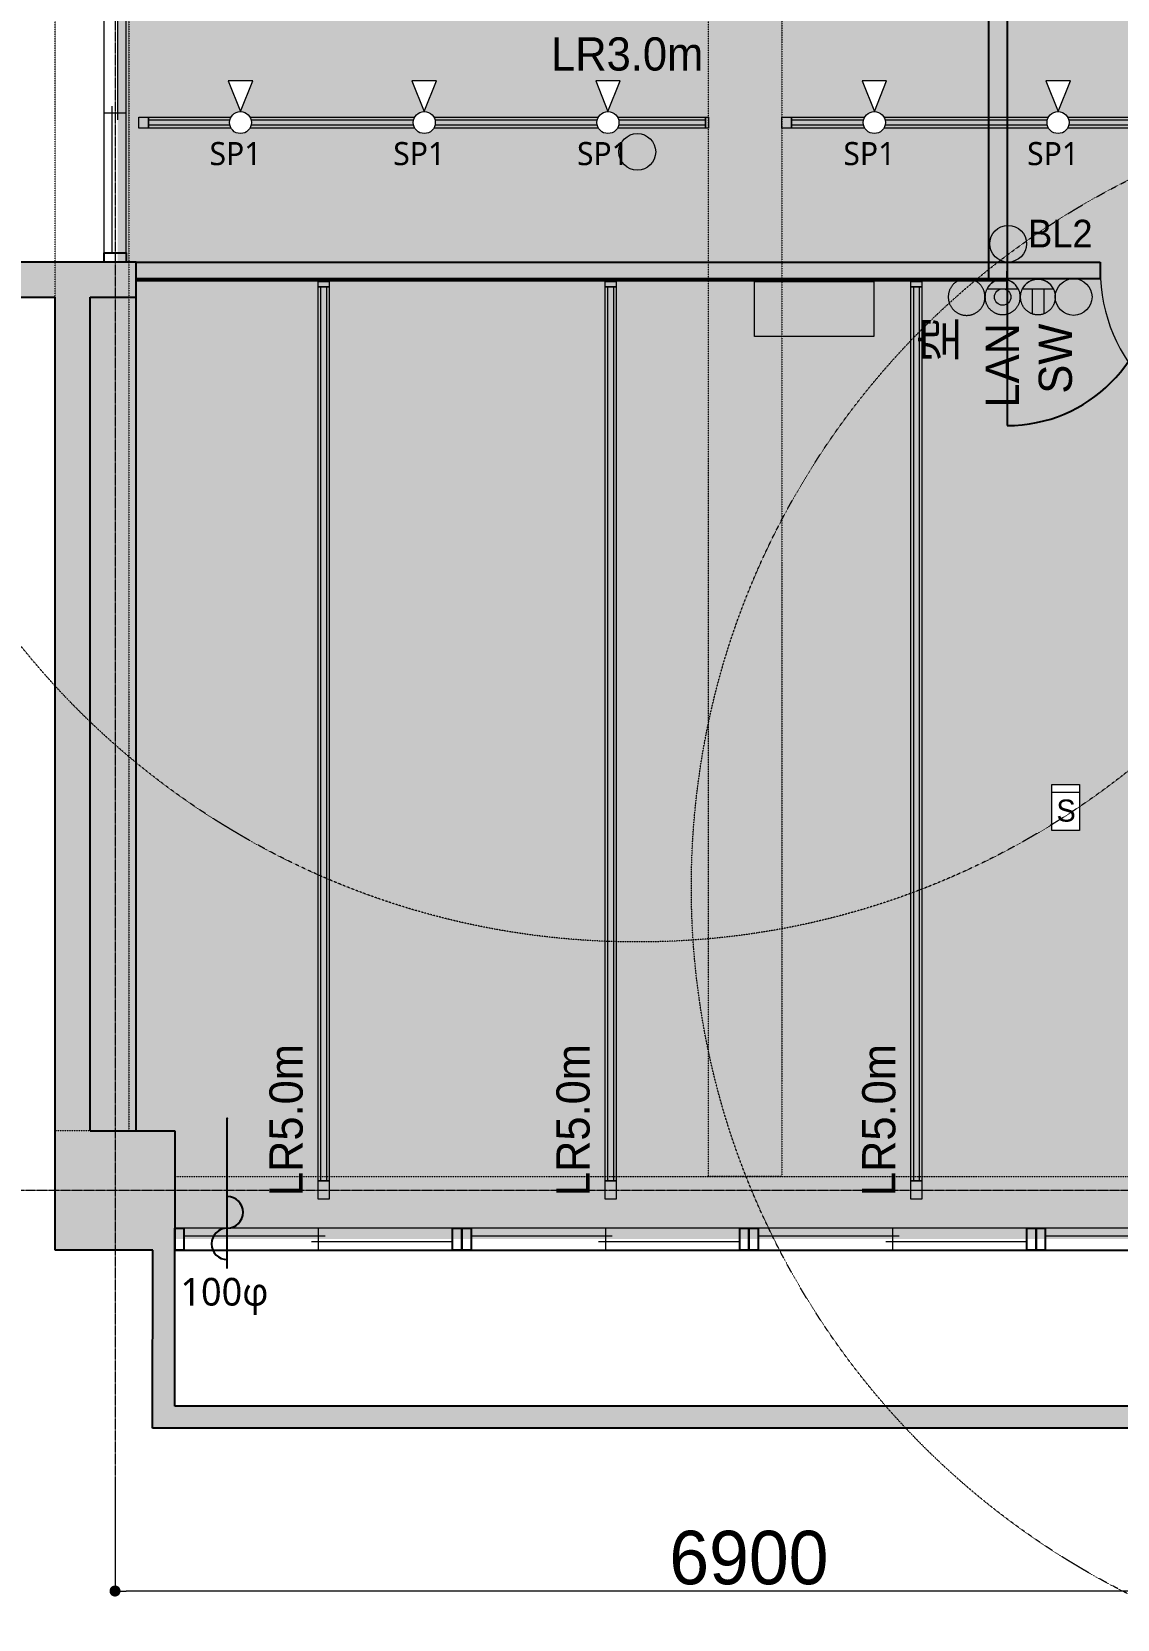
# Model space of a CAD drawing. Header units: millimetres. Extents: x -376000 to 292178, y -193032 to 188048.
# Drawn here: x -250611 to -244703, y 54514 to 63155 of the extents above; entities that cross this region are included whole.
import ezdxf

# ---------------------------------------------------------------- set-up
doc = ezdxf.new("R2010")
doc.units = ezdxf.units.MM
doc.header["$PDMODE"] = 1
doc.header["$PDSIZE"] = -2
for name, pattern in [('VW-01 短破線', [2.116125, 1.058062, -1.058062]), ('ラインタイプ-1', [2.116531, 1.058062, -1.058469]), ('ラインタイプ-28', [1.058161, 0.705383, -0.352778]), ('ラインタイプ-6', [5.291531, 3.175, -1.058062, 0.352704, -0.705764])]:
    doc.linetypes.add(name, pattern=pattern)
for name, color, linetype, lineweight in [('01_基準-寸法', 7, 'Continuous', 5), ('07_文字・記号', 7, 'Continuous', 9), ('_塗（エリア） (2D)', 7, 'Continuous', 5), ('_塗（壁） (2D)', 7, 'Continuous', 5), ('_天井プロット (2D)', 7, 'Continuous', 5), ('_平面図(既存部) (2D)', 7, 'Continuous', 5), ('_平面図（新設） (2D)', 7, 'Continuous', 5), ('_文字・記号 (2D)', 7, 'Continuous', 5), ('_梁 (2D)', 7, 'Continuous', 5), ('_解体部 (2D)', 7, 'Continuous', 5), ('一般', 7, 'Continuous', 5), ('天伏図', 7, 'Continuous', 5)]:
    doc.layers.add(name, color=color, linetype=linetype, lineweight=lineweight)
for name, color, linetype, lineweight, true_color in [('02_0.25', 1, 'Continuous', 25, 0xff0000), ('03_0.15', 7, 'Continuous', 15, 0x990099), ('04_0.10', 7, 'Continuous', 9, 0x0099ff), ('05_0.05点線', 9, 'ラインタイプ-28', 5, 0x808080), ('06一点鎖線', 7, 'ラインタイプ-6', 9, 0x9999ff), ('08_ハッチ・色', 7, 'Continuous', 5, 0x888888)]:
    doc.layers.add(name, color=color, linetype=linetype, lineweight=lineweight, true_color=true_color)
doc.styles.add('Hiragino Kaku Gothic Pro W3', font='', dxfattribs={"bigfont": 'Hiragino Kaku Gothic Pro W3'})
doc.styles.add('Hiragino Sans W3', font='', dxfattribs={"bigfont": 'Hiragino Sans W3'})
doc.styles.add('Yu Gothic UI (bold)', font='Yu Gothic UI.ttf')
doc.styles.add('Yu Gothic UI Semilight', font='Yu Gothic UI Semilight.ttf')
doc.styles.add('ＭＳ Ｐゴシック', font='MS PGothic.ttf')
doc.styles.get('Hiragino Kaku Gothic Pro W3').set_extended_font_data('Hiragino Kaku Gothic Pro W3')
doc.styles.get('Hiragino Sans W3').set_extended_font_data('Hiragino Sans W3')
doc.dimstyles.new('RGT', dxfattribs={"dimtxt": 161.781684, "dimasz": 0.999939, "dimexe": 0, "dimexo": 1, "dimgap": 0.5, "dimtad": 1, "dimdsep": 46, "dimtxsty": 'Hiragino Sans W3', "dimblk": 'DOT', "dimblk1": 'DOT', "dimblk2": 'DOT', "dimcen": 0, "dimazin": 0, "dimtfac": 1, "dimtix": 1, "dimtmove": 0, "dimatfit": 0, "dimldrblk": 'VW_FILLEDARROW', "dimfxl": 1, "dimfrac": 2, "dimtolj": 1, "dimarcsym": 0})

# ---------------------------------------------------------------- blocks, each defined once
blk = doc.blocks.new('塗（エリア） (2D)')
at = {"layer": '08_ハッチ・色', "linetype": 'Continuous', "lineweight": 0, "true_color": 0xd9d2ae, "transparency": 33554559}
blk.add_hatch(color=9, dxfattribs=at).paths.add_polyline_path([(-250142.8, 61858.6), (-250142.8, 64113.6), (-247342.8, 64113.6), (-247342.8, 63598.6), (-227667.3, 63598.6), (-227667.3, 65233.1), (-225357.8, 65233.1), (-225357.8, 63623.6), (-222307.8, 63623.6), (-222307.8, 61858.6)])
at = {"layer": '08_ハッチ・色', "linetype": 'Continuous', "lineweight": 0, "true_color": 0x74ff63, "transparency": 33554559}
blk.add_hatch(color=91, dxfattribs=at).paths.add_polyline_path([(-236357.8, 56583.6), (-236357.8, 60712.9), (-237857.8, 60712.9), (-237857.8, 61858.6), (-250357.8, 61858.6), (-250357.8, 56583.6)])
blk = doc.blocks.new('塗（壁） (2D)')
at = {"layer": '02_0.25', "linetype": 'Continuous', "lineweight": 0, "true_color": 0xaaaaaa}
for points in [[(-249832.9, 55553.6), (-249952.8, 55553.6), (-249952.8, 56523.6), (-249832.9, 56523.6)], [(-249832.9, 55553.6), (-249952.8, 55553.6), (-249952.8, 56523.6), (-249832.9, 56523.6)], [(-222882.8, 55673.6), (-222882.8, 55553.6), (-249833, 55553.6), (-249833, 55673.6)], [(-222882.8, 55673.6), (-222882.8, 55553.6), (-249833, 55553.6), (-249833, 55673.6)]]:
    blk.add_hatch(color=253, dxfattribs=at).paths.add_polyline_path(points)
at = {"layer": '08_ハッチ・色', "color": 253, "linetype": 'Continuous', "true_color": 0xaaaaaa}
for points in [[(-250042.8, 61711.1), (-250042.8, 61901.1), (-251572.8, 61711.1), (-251572.8, 61901.1)], [(-250042.8, 61711.1), (-250042.8, 61901.1), (-251572.8, 61711.1), (-251572.8, 61901.1)], [(-250292.8, 61711.1), (-250482.8, 61711.1), (-250292.8, 57173.6), (-250482.8, 57173.6)]]:
    blk.add_solid(points, dxfattribs=at)
at = {"layer": '08_ハッチ・色', "color": 141}
blk.add_solid([(-250042.8, 61901.1), (-250042.8, 61811.1), (-244795.3, 61901.1), (-244795.3, 61811.1)], dxfattribs=at)
at = {"layer": '08_ハッチ・色', "color": 253, "linetype": 'Continuous', "true_color": 0xaaaaaa, "transparency": 33554687}
blk.add_solid([(-250292.8, 57173.6), (-250042.8, 57173.6), (-250292.8, 61711.1), (-250042.8, 61711.1)], dxfattribs=at)
at = {"layer": '08_ハッチ・色', "color": 253, "true_color": 0xaaaaaa}
blk.add_solid([(-250482.8, 56523.6), (-249832.8, 56523.6), (-250482.8, 57173.6), (-249832.8, 57173.6)], dxfattribs=at)
blk.add_solid([(-250482.8, 56523.6), (-249832.8, 56523.6), (-250482.8, 57173.6), (-249832.8, 57173.6)], dxfattribs=at)
blk = doc.blocks.new('グループ-81')
at = {"layer": '02_0.25', "flags": 128}
for points in [[(-249782.8, 56523.6), (-249832.8, 56523.6), (-249832.8, 56643.6), (-249782.8, 56643.6)], [(-248270.3, 56523.6), (-248320.3, 56523.6), (-248320.3, 56643.6), (-248270.3, 56643.6)]]:
    blk.add_lwpolyline(points, close=True, dxfattribs=at)
at = {"layer": '03_0.15'}
for p, q in [((-249014.5, 56598.6), (-249782.8, 56598.6)), ((-249051.5, 56643.6), (-249051.5, 56523.6)), ((-248320.3, 56568.6), (-249088.5, 56568.6))]:
    blk.add_line(p, q, dxfattribs=at)
at = {"layer": '04_0.10'}
for p, q in [((-248320.3, 56643.6), (-249782.8, 56643.6)), ((-248320.3, 56523.6), (-249782.8, 56523.6))]:
    blk.add_line(p, q, dxfattribs=at)
blk = doc.blocks.new('グループ-82')
at = {"layer": '02_0.25', "flags": 128}
for points in [[(-248220.1, 56523.6), (-248270.1, 56523.6), (-248270.1, 56643.6), (-248220.1, 56643.6)], [(-246707.6, 56523.6), (-246757.6, 56523.6), (-246757.6, 56643.6), (-246707.6, 56643.6)]]:
    blk.add_lwpolyline(points, close=True, dxfattribs=at)
at = {"layer": '03_0.15'}
for p, q in [((-247451.8, 56598.6), (-248220.1, 56598.6)), ((-247488.9, 56643.6), (-247488.9, 56523.6)), ((-246757.6, 56568.6), (-247525.9, 56568.6))]:
    blk.add_line(p, q, dxfattribs=at)
at = {"layer": '04_0.10'}
for p, q in [((-246757.6, 56643.6), (-248220.1, 56643.6)), ((-246757.6, 56523.6), (-248220.1, 56523.6))]:
    blk.add_line(p, q, dxfattribs=at)
blk = doc.blocks.new('グループ-83')
at = {"layer": '02_0.25', "flags": 128}
for points in [[(-246657.5, 56523.6), (-246707.5, 56523.6), (-246707.5, 56643.6), (-246657.5, 56643.6)], [(-245145, 56523.6), (-245195, 56523.6), (-245195, 56643.6), (-245145, 56643.6)]]:
    blk.add_lwpolyline(points, close=True, dxfattribs=at)
at = {"layer": '03_0.15'}
for p, q in [((-245889.2, 56598.6), (-246657.5, 56598.6)), ((-245926.2, 56643.6), (-245926.2, 56523.6)), ((-245195, 56568.6), (-245963.3, 56568.6))]:
    blk.add_line(p, q, dxfattribs=at)
at = {"layer": '04_0.10'}
for p, q in [((-245195, 56643.6), (-246657.5, 56643.6)), ((-245195, 56523.6), (-246657.5, 56523.6))]:
    blk.add_line(p, q, dxfattribs=at)
blk = doc.blocks.new('グループ-84')
at = {"layer": '02_0.25', "flags": 128}
for points in [[(-245094.9, 56523.6), (-245144.9, 56523.6), (-245144.9, 56643.6), (-245094.9, 56643.6)], [(-243582.4, 56523.6), (-243632.4, 56523.6), (-243632.4, 56643.6), (-243582.4, 56643.6)]]:
    blk.add_lwpolyline(points, close=True, dxfattribs=at)
at = {"layer": '03_0.15'}
for p, q in [((-244326.6, 56598.6), (-245094.9, 56598.6)), ((-244363.6, 56643.6), (-244363.6, 56523.6)), ((-243632.4, 56568.6), (-244400.6, 56568.6))]:
    blk.add_line(p, q, dxfattribs=at)
at = {"layer": '04_0.10'}
for p, q in [((-243632.4, 56643.6), (-245094.9, 56643.6)), ((-243632.4, 56523.6), (-245094.9, 56523.6))]:
    blk.add_line(p, q, dxfattribs=at)
blk = doc.blocks.new('グループ-109')
at = {"layer": '02_0.25', "flags": 128}
for points in [[(-250217.8, 63473.6), (-250217.8, 63523.6), (-250097.8, 63523.6), (-250097.8, 63473.6)], [(-250217.8, 61901.1), (-250217.8, 61951.1), (-250097.8, 61951.1), (-250097.8, 61901.1)]]:
    blk.add_lwpolyline(points, close=True, dxfattribs=at)
at = {"layer": '03_0.15'}
for p, q in [((-250142.8, 62675.3), (-250142.8, 63473.6)), ((-250172.8, 61951.1), (-250172.8, 62749.3)), ((-250097.8, 62712.3), (-250217.8, 62712.3))]:
    blk.add_line(p, q, dxfattribs=at)
at = {"layer": '04_0.10'}
for p, q in [((-250217.8, 61951.1), (-250217.8, 63473.6)), ((-250097.8, 61951.1), (-250097.8, 63473.6))]:
    blk.add_line(p, q, dxfattribs=at)
blk = doc.blocks.new('平面図(既存部) (2D)')
at = {"layer": '02_0.25'}
for p, q in [((-250042.756, 61901.059), (-251382.756, 61901.059)), ((-250042.756, 61901.059), (-251382.756, 61901.059)), ((-250042.756, 57173.559), (-250042.756, 61901.059)), ((-250042.756, 57173.559), (-250042.756, 61901.059)), ((-251572.756, 61711.059), (-250482.756, 61711.059)), ((-251572.756, 61711.059), (-250482.756, 61711.059)), ((-250482.756, 57173.559), (-250482.756, 61711.059)), ((-250482.756, 57173.559), (-250482.756, 61711.059)), ((-250292.756, 57173.559), (-250292.756, 61711.059)), ((-250292.756, 61711.059), (-250042.756, 61711.059)), ((-250292.756, 57173.559), (-250292.756, 61573.559)), ((-250482.756, 56523.559), (-250482.756, 57173.559)), ((-250482.756, 56523.559), (-250482.756, 57173.559)), ((-250292.756, 57173.559), (-249832.756, 57173.559)), ((-250292.756, 57173.559), (-249832.756, 57173.559)), ((-249832.756, 57173.559), (-249832.885, 56523.559)), ((-249832.756, 57173.559), (-249832.885, 56523.559)), ((-249952.756, 56523.559), (-250482.756, 56523.559)), ((-249952.756, 56523.559), (-250482.756, 56523.559)), ((-249952.978, 55553.591), (-249952.756, 56523.591)), ((-249952.978, 55553.591), (-249952.756, 56523.591)), ((-249832.978, 55673.559), (-249832.756, 56523.559)), ((-249832.978, 55673.559), (-249832.756, 56523.559)), ((-249832.756, 56523.559), (-243582.756, 56523.559)), ((-249832.756, 56523.559), (-243582.756, 56523.559)), ((-222882.756, 55673.559), (-249832.978, 55673.559)), ((-222882.756, 55673.559), (-249832.978, 55673.559)), ((-222762.756, 55553.624), (-249952.978, 55553.624)), ((-222762.756, 55553.624), (-249952.978, 55553.624))]:
    blk.add_line(p, q, dxfattribs=at)
at = {"layer": '06一点鎖線'}
for p, q in [((-250157.756, 72935.684), (-250157.756, 54935.684)), ((-250157.756, 72935.684), (-250157.756, 54935.684)), ((-212834.729, 56848.559), (-252834.729, 56848.559)), ((-212834.729, 56848.559), (-252834.729, 56848.559))]:
    blk.add_line(p, q, dxfattribs=at)
at = {"layer": '02_0.25', "color": 7}
for name in ['グループ-109', 'グループ-81', 'グループ-82', 'グループ-83', 'グループ-84']:
    blk.add_blockref(name, (0, 0), dxfattribs=at)
blk = doc.blocks.new('解体部 (2D)')
at = {"layer": '02_0.25'}
for p, q in [((-245402.756, 64251.059), (-245402.756, 61801.059)), ((-245302.756, 64251.059), (-245302.756, 61801.059)), ((-250042.756, 61901.059), (-245402.756, 61901.059)), ((-250042.756, 61801.059), (-245402.756, 61801.059)), ((-245402.756, 61801.059), (-245302.756, 61801.059)), ((-245302.756, 61751.059), (-245302.756, 61851.059)), ((-245302.756, 61811.059), (-245302.756, 61011.059))]:
    blk.add_line(p, q, dxfattribs=at)
blk.add_arc((-245302.756, 61811.059), 800, 270, 0, dxfattribs=at)
blk = doc.blocks.new('グループ-543')
at = {"layer": '04_0.10'}
blk.add_line((-243895.3, 60958.6), (-243895.3, 61858.6), dxfattribs=at)
blk.add_arc((-243895.3, 61858.6), 900, 180, 270, dxfattribs=at)
blk = doc.blocks.new('平面図（新設） (2D)')
at = {"layer": '02_0.25'}
for p, q in [((-250042.756, 61901.059), (-244795.256, 61901.059)), ((-244795.256, 61901.059), (-244795.256, 61811.059)), ((-250042.756, 61811.059), (-244795.256, 61811.059))]:
    blk.add_line(p, q, dxfattribs=at)
at = {"layer": '04_0.10'}
blk.add_blockref('グループ-543', (0, 0), dxfattribs=at)
blk = doc.blocks.new('グループ-1159')
at = {"layer": '07_文字・記号', "color": 160, "linetype": 'Continuous', "lineweight": 5, "true_color": 0x003dff, "transparency": 33554687, "flags": 128}
for points in [[(-246475.3, 62630.7), (-246527.8, 62630.7), (-246527.8, 62690.7), (-246475.3, 62690.7)], [(-243443.5, 62630.7), (-246475.3, 62630.7), (-246475.3, 62690.7), (-243443.5, 62690.7)], [(-243443.5, 62645.7), (-246475.3, 62645.7), (-246475.3, 62675.7), (-243443.5, 62675.7)], [(-243427.8, 62630.7), (-243443.5, 62630.7), (-243443.5, 62690.7), (-243427.8, 62690.7)]]:
    blk.add_lwpolyline(points, close=True, dxfattribs=at)
at = {"layer": '07_文字・記号', "color": 160, "true_color": 0x003dff, "insert": (-243870.3, 63032.7), "char_height": 180.91, "attachment_point": 5, "line_spacing_factor": 1.007907, "style": 'ＭＳ Ｐゴシック'}
blk.add_mtext('LR3.0m', dxfattribs=at)
blk = doc.blocks.new('グループ-1165')
at = {"layer": '07_文字・記号', "color": 160, "linetype": 'Continuous', "lineweight": 5, "true_color": 0x003dff, "transparency": 33554687, "flags": 128}
for points in [[(-249975.3, 62630.7), (-250027.8, 62630.7), (-250027.8, 62690.7), (-249975.3, 62690.7)], [(-246943.5, 62630.7), (-249975.3, 62630.7), (-249975.3, 62690.7), (-246943.5, 62690.7)], [(-246943.5, 62645.7), (-249975.3, 62645.7), (-249975.3, 62675.7), (-246943.5, 62675.7)], [(-246927.8, 62630.7), (-246943.5, 62630.7), (-246943.5, 62690.7), (-246927.8, 62690.7)]]:
    blk.add_lwpolyline(points, close=True, dxfattribs=at)
at = {"layer": '07_文字・記号', "color": 160, "true_color": 0x003dff, "insert": (-247370.3, 63032.7), "char_height": 180.91, "attachment_point": 5, "line_spacing_factor": 1.007907, "style": 'ＭＳ Ｐゴシック'}
blk.add_mtext('LR3.0m', dxfattribs=at)
blk = doc.blocks.new('グループ-1251')
at = {"layer": '07_文字・記号', "color": 160, "linetype": 'Continuous', "lineweight": 5, "true_color": 0x003dff, "transparency": 33554687, "flags": 128}
for points in [[(-248991.8, 61796.1), (-248991.8, 61766.1), (-249051.8, 61766.1), (-249051.8, 61796.1)], [(-248991.8, 61766.1), (-248991.8, 56901.1), (-249051.8, 56901.1), (-249051.8, 61766.1)], [(-249006.8, 61766.1), (-249006.8, 56901.1), (-249036.8, 56901.1), (-249036.8, 61766.1)], [(-248991.8, 56901.1), (-248991.8, 56801.1), (-249051.8, 56801.1), (-249051.8, 56901.1)]]:
    blk.add_lwpolyline(points, close=True, dxfattribs=at)
at = {"layer": '07_文字・記号', "color": 160, "true_color": 0x003dff, "insert": (-249225.7, 57231.1), "char_height": 180.91, "attachment_point": 5, "rotation": 90, "line_spacing_factor": 1.007907, "style": 'ＭＳ Ｐゴシック'}
blk.add_mtext('LR5.0m', dxfattribs=at)
blk = doc.blocks.new('グループ-1252')
at = {"layer": '07_文字・記号', "color": 160, "linetype": 'Continuous', "lineweight": 5, "true_color": 0x003dff, "transparency": 33554687, "flags": 128}
for points in [[(-247429.8, 61796.1), (-247429.8, 61766.1), (-247489.8, 61766.1), (-247489.8, 61796.1)], [(-247429.8, 61766.1), (-247429.8, 56901.1), (-247489.8, 56901.1), (-247489.8, 61766.1)], [(-247444.8, 61766.1), (-247444.8, 56901.1), (-247474.8, 56901.1), (-247474.8, 61766.1)], [(-247429.8, 56901.1), (-247429.8, 56801.1), (-247489.8, 56801.1), (-247489.8, 56901.1)]]:
    blk.add_lwpolyline(points, close=True, dxfattribs=at)
at = {"layer": '07_文字・記号', "color": 160, "true_color": 0x003dff, "insert": (-247663.7, 57231.1), "char_height": 180.91, "attachment_point": 5, "rotation": 90, "line_spacing_factor": 1.007907, "style": 'ＭＳ Ｐゴシック'}
blk.add_mtext('LR5.0m', dxfattribs=at)
blk = doc.blocks.new('グループ-1253')
at = {"layer": '07_文字・記号', "color": 160, "linetype": 'Continuous', "lineweight": 5, "true_color": 0x003dff, "transparency": 33554687, "flags": 128}
for points in [[(-245765.8, 61796.1), (-245765.8, 61766.1), (-245825.8, 61766.1), (-245825.8, 61796.1)], [(-245765.8, 61766.1), (-245765.8, 56901.1), (-245825.8, 56901.1), (-245825.8, 61766.1)], [(-245780.8, 61766.1), (-245780.8, 56901.1), (-245810.8, 56901.1), (-245810.8, 61766.1)], [(-245765.8, 56901.1), (-245765.8, 56801.1), (-245825.8, 56801.1), (-245825.8, 56901.1)]]:
    blk.add_lwpolyline(points, close=True, dxfattribs=at)
at = {"layer": '07_文字・記号', "color": 160, "true_color": 0x003dff, "insert": (-245999.6, 57231.1), "char_height": 180.91, "attachment_point": 5, "rotation": 90, "line_spacing_factor": 1.007907, "style": 'ＭＳ Ｐゴシック'}
blk.add_mtext('LR5.0m', dxfattribs=at)
blk = doc.blocks.new('2口コンセント')
at = {"layer": '07_文字・記号', "linetype": 'Continuous', "lineweight": 0, "true_color": 0x63c3ff}
blk.add_hatch(color=151, dxfattribs=at).paths.add_polyline_path([(96, 0), (95.8, -6.4), (95.2, -12.6), (94.2, -18.8), (92.8, -24.9), (91, -30.8), (88.8, -36.6), (86.2, -42.4), (83.1, -48), (79.8, -53.4), (76.1, -58.5), (72.2, -63.4), (67.9, -67.9), (63.4, -72.2), (58.5, -76.1), (53.4, -79.8), (48, -83.1), (42.4, -86.2), (36.6, -88.8), (30.8, -91), (24.9, -92.8), (18.8, -94.2), (12.6, -95.2), (6.4, -95.8), (0, -96), (-6.4, -95.8), (-12.6, -95.2), (-18.8, -94.2), (-24.9, -92.8), (-30.8, -91), (-36.6, -88.8), (-42.4, -86.2), (-48, -83.1), (-53.4, -79.8), (-58.5, -76.1), (-63.4, -72.2), (-67.9, -67.9), (-72.2, -63.4), (-76.1, -58.5), (-79.8, -53.4), (-83.1, -48), (-86.2, -42.4), (-88.8, -36.6), (-91, -30.8), (-92.8, -24.9), (-94.2, -18.8), (-95.2, -12.6), (-95.8, -6.4), (-96, 0), (-95.8, 6.4), (-95.2, 12.6), (-94.2, 18.8), (-92.8, 24.9), (-91, 30.8), (-88.8, 36.6), (-86.2, 42.4), (-83.1, 48), (-79.8, 53.4), (-76.1, 58.5), (-72.2, 63.4), (-67.9, 67.9), (-63.4, 72.2), (-58.5, 76.1), (-53.4, 79.8), (-48, 83.1), (-42.4, 86.2), (-36.6, 88.8), (-30.8, 91), (-24.9, 92.8), (-18.8, 94.2), (-12.6, 95.2), (-6.4, 95.8), (0, 96), (6.4, 95.8), (12.6, 95.2), (18.8, 94.2), (24.9, 92.8), (30.8, 91), (36.6, 88.8), (42.4, 86.2), (48, 83.1), (53.4, 79.8), (58.5, 76.1), (63.4, 72.2), (67.9, 67.9), (72.2, 63.4), (76.1, 58.5), (79.8, 53.4), (83.1, 48), (86.2, 42.4), (88.8, 36.6), (91, 30.8), (92.8, 24.9), (94.2, 18.8), (95.2, 12.6), (95.8, 6.4)])
at = {"layer": '07_文字・記号', "linetype": 'Continuous', "lineweight": 0}
h = blk.add_hatch(color=7, dxfattribs=at)
edge = h.paths.add_edge_path()
edge.add_arc((0, 0), 96, 27.81814, 90)
edge.add_arc((0, 0), 96, 90, 152.18186)
edge.add_line((-84.9, 44.8), (84.9, 44.8))
at = {"layer": '07_文字・記号', "color": 7, "linetype": 'Continuous', "lineweight": 5}
for p, q in [((-32, 44.8), (-32, -90.5)), ((32, 44.8), (32, -90.5))]:
    blk.add_line(p, q, dxfattribs=at)
at = {"layer": '07_文字・記号', "color": 7, "linetype": 'Continuous', "lineweight": 5, "flags": 128}
blk.add_lwpolyline([(84.9, 44.8, 0.278179), (0, 96, 0.278179), (-84.9, 44.8), (84.9, 44.8)], format="xyb", close=True, dxfattribs=at)
at = {"layer": '07_文字・記号', "color": 7, "linetype": 'Continuous', "lineweight": 5}
blk.add_open_spline([(96, 0), (96, -25.7), (70.3, -70.3), (25.7, -96), (-25.7, -96), (-70.3, -70.3), (-96, -25.7), (-96, 25.7), (-70.3, 70.3), (-25.7, 96), (25.7, 96), (70.3, 70.3), (96, 25.7), (96, 0)], degree=2, dxfattribs=at)
blk = doc.blocks.new('グループ-1275')
at = {"layer": '07_文字・記号', "linetype": 'Continuous', "lineweight": 0, "true_color": 0x63c3ff}
blk.add_hatch(color=151, dxfattribs=at).paths.add_polyline_path([(-245230.7, 61711.1), (-245230.9, 61704.7), (-245231.5, 61698.4), (-245232.5, 61692.3), (-245233.9, 61686.2), (-245235.7, 61680.3), (-245237.9, 61674.4), (-245240.5, 61668.7), (-245243.5, 61663.1), (-245246.9, 61657.6), (-245250.6, 61652.5), (-245254.5, 61647.7), (-245258.8, 61643.1), (-245263.3, 61638.9), (-245268.1, 61634.9), (-245273.3, 61631.3), (-245278.7, 61627.9), (-245284.3, 61624.9), (-245290, 61622.3), (-245295.9, 61620.1), (-245301.8, 61618.3), (-245307.9, 61616.9), (-245314, 61615.9), (-245320.3, 61615.3), (-245326.7, 61615.1), (-245333.1, 61615.3), (-245339.3, 61615.9), (-245345.5, 61616.9), (-245351.5, 61618.3), (-245357.5, 61620.1), (-245363.3, 61622.3), (-245369.1, 61624.9), (-245374.7, 61627.9), (-245380.1, 61631.3), (-245385.2, 61634.9), (-245390.1, 61638.9), (-245394.6, 61643.1), (-245398.9, 61647.7), (-245402.8, 61652.5), (-245406.5, 61657.6), (-245409.8, 61663.1), (-245412.8, 61668.7), (-245415.4, 61674.4), (-245417.7, 61680.3), (-245419.5, 61686.2), (-245420.9, 61692.3), (-245421.9, 61698.4), (-245422.5, 61704.7), (-245422.7, 61711.1), (-245422.5, 61717.4), (-245421.9, 61723.7), (-245420.9, 61729.9), (-245419.5, 61735.9), (-245417.7, 61741.9), (-245415.4, 61747.7), (-245412.8, 61753.4), (-245409.8, 61759.1), (-245406.5, 61764.5), (-245402.8, 61769.6), (-245398.9, 61774.4), (-245394.6, 61779), (-245390.1, 61783.2), (-245385.2, 61787.2), (-245380.1, 61790.8), (-245374.7, 61794.2), (-245369.1, 61797.2), (-245363.3, 61799.8), (-245357.5, 61802), (-245351.5, 61803.8), (-245345.5, 61805.3), (-245339.3, 61806.3), (-245333.1, 61806.9), (-245326.7, 61807.1), (-245320.3, 61806.9), (-245314, 61806.3), (-245307.9, 61805.3), (-245301.8, 61803.8), (-245295.9, 61802), (-245290, 61799.8), (-245284.3, 61797.2), (-245278.7, 61794.2), (-245273.3, 61790.8), (-245268.1, 61787.2), (-245263.3, 61783.2), (-245258.8, 61779), (-245254.5, 61774.4), (-245250.6, 61769.6), (-245246.9, 61764.5), (-245243.5, 61759.1), (-245240.5, 61753.4), (-245237.9, 61747.7), (-245235.7, 61741.9), (-245233.9, 61735.9), (-245232.5, 61729.9), (-245231.5, 61723.7), (-245230.9, 61717.4)])
at = {"layer": '07_文字・記号', "linetype": 'Continuous', "lineweight": 0}
h = blk.add_hatch(color=7, dxfattribs=at)
edge = h.paths.add_edge_path()
edge.add_arc((-245326.7, 61711.1), 96, 27.81814, 90)
edge.add_arc((-245326.7, 61711.1), 96, 90, 152.18186)
edge.add_line((-245411.6, 61755.9), (-245241.8, 61755.9))
at = {"layer": '07_文字・記号', "color": 7, "linetype": 'Continuous', "lineweight": 5, "flags": 128}
blk.add_lwpolyline([(-245241.8, 61755.9, 0.278179), (-245326.7, 61807.1, 0.278179), (-245411.6, 61755.9), (-245241.8, 61755.9)], format="xyb", close=True, dxfattribs=at)
at = {"layer": '07_文字・記号', "color": 7, "linetype": 'Continuous', "lineweight": 5, "transparency": 33554687}
blk.add_circle((-245326.7, 61711.1), 44.8, dxfattribs=at)
at = {"layer": '07_文字・記号', "color": 7, "linetype": 'Continuous', "lineweight": 5}
blk.add_open_spline([(-245230.7, 61711.1), (-245230.7, 61685.3), (-245256.4, 61640.8), (-245301, 61615.1), (-245352.4, 61615.1), (-245397, 61640.8), (-245422.7, 61685.3), (-245422.7, 61736.8), (-245397, 61781.3), (-245352.4, 61807.1), (-245301, 61807.1), (-245256.4, 61781.3), (-245230.7, 61736.8), (-245230.7, 61711.1)], degree=2, dxfattribs=at)
at = {"layer": '一般', "color": 7, "transparency": 33554687, "insert": (-245419.2, 61109.2), "char_height": 180.91, "attachment_point": 1, "rotation": 90, "line_spacing_factor": 1.007907, "style": 'ＭＳ Ｐゴシック'}
blk.add_mtext('LAN', dxfattribs=at)
blk = doc.blocks.new('グループ-1276')
at = {"layer": '07_文字・記号', "linetype": 'Continuous', "lineweight": 0, "true_color": 0x63c3ff}
blk.add_hatch(color=151, dxfattribs=at).paths.add_polyline_path([(-245422.7, 61711.1), (-245422.9, 61704.4), (-245423.5, 61697.9), (-245424.6, 61691.5), (-245426, 61685.2), (-245427.9, 61679), (-245430.2, 61672.9), (-245432.9, 61666.9), (-245436.1, 61661.1), (-245439.6, 61655.4), (-245443.4, 61650.1), (-245447.5, 61645), (-245451.9, 61640.3), (-245456.7, 61635.9), (-245461.7, 61631.8), (-245467, 61628), (-245472.7, 61624.5), (-245478.5, 61621.3), (-245484.5, 61618.6), (-245490.6, 61616.3), (-245496.8, 61614.4), (-245503.1, 61612.9), (-245509.5, 61611.9), (-245516, 61611.3), (-245522.7, 61611.1), (-245529.3, 61611.3), (-245535.9, 61611.9), (-245542.3, 61612.9), (-245548.6, 61614.4), (-245554.8, 61616.3), (-245560.9, 61618.6), (-245566.8, 61621.3), (-245572.7, 61624.5), (-245578.3, 61628), (-245583.7, 61631.8), (-245588.7, 61635.9), (-245593.4, 61640.3), (-245597.9, 61645), (-245602, 61650.1), (-245605.8, 61655.4), (-245609.3, 61661.1), (-245612.4, 61666.9), (-245615.1, 61672.9), (-245617.4, 61679), (-245619.3, 61685.2), (-245620.8, 61691.5), (-245621.8, 61697.9), (-245622.5, 61704.4), (-245622.7, 61711.1), (-245622.5, 61717.7), (-245621.8, 61724.2), (-245620.8, 61730.7), (-245619.3, 61737), (-245617.4, 61743.2), (-245615.1, 61749.2), (-245612.4, 61755.2), (-245609.3, 61761.1), (-245605.8, 61766.7), (-245602, 61772), (-245597.9, 61777.1), (-245593.4, 61781.8), (-245588.7, 61786.2), (-245583.7, 61790.4), (-245578.3, 61794.2), (-245572.7, 61797.7), (-245566.8, 61800.8), (-245560.9, 61803.5), (-245554.8, 61805.8), (-245548.6, 61807.7), (-245542.3, 61809.2), (-245535.9, 61810.2), (-245529.3, 61810.8), (-245522.7, 61811.1), (-245516, 61810.8), (-245509.5, 61810.2), (-245503.1, 61809.2), (-245496.8, 61807.7), (-245490.6, 61805.8), (-245484.5, 61803.5), (-245478.5, 61800.8), (-245472.7, 61797.7), (-245467, 61794.2), (-245461.7, 61790.4), (-245456.7, 61786.2), (-245451.9, 61781.8), (-245447.5, 61777.1), (-245443.4, 61772), (-245439.6, 61766.7), (-245436.1, 61761.1), (-245432.9, 61755.2), (-245430.2, 61749.2), (-245427.9, 61743.2), (-245426, 61737), (-245424.6, 61730.7), (-245423.5, 61724.2), (-245422.9, 61717.7)])
at = {"layer": '07_文字・記号', "color": 7, "lineweight": 5}
blk.add_open_spline([(-245422.7, 61711.1), (-245422.7, 61684.3), (-245449.5, 61637.9), (-245495.9, 61611.1), (-245549.5, 61611.1), (-245595.9, 61637.9), (-245622.7, 61684.3), (-245622.7, 61737.9), (-245595.9, 61784.3), (-245549.5, 61811.1), (-245495.9, 61811.1), (-245449.5, 61784.3), (-245422.7, 61737.9), (-245422.7, 61711.1)], degree=2, dxfattribs=at)
at = {"layer": '一般', "color": 7, "transparency": 33554687, "insert": (-245761.7, 61357), "char_height": 180.9, "attachment_point": 1, "rotation": 90, "line_spacing_factor": 1.007907, "style": 'ＭＳ Ｐゴシック'}
blk.add_mtext('空', dxfattribs=at)
blk = doc.blocks.new('グループ-1345')
at = {"color": 255, "linetype": 'Continuous', "lineweight": 5}
blk.add_wipeout([(-245058, 59057.5), (-244908, 59057.5), (-244908, 58807.5), (-245058, 58807.5)], dxfattribs=at).dxf.layer = '天伏図'
at = {"layer": '天伏図', "color": 82, "linetype": 'Continuous', "lineweight": 5, "true_color": 0x1ade00}
blk.add_line((-245058, 59016.4), (-244908, 59016.4), dxfattribs=at)
at = {"layer": '天伏図', "color": 82, "linetype": 'Continuous', "lineweight": 5, "true_color": 0x1ade00, "flags": 128}
blk.add_lwpolyline([(-245058, 59057.5), (-244908, 59057.5), (-244908, 58807.5), (-245058, 58807.5)], close=True, dxfattribs=at)
at = {"layer": '天伏図', "color": 82, "true_color": 0x1ade00, "insert": (-245033.9, 58976.1), "char_height": 120.6, "attachment_point": 1, "line_spacing_factor": 1.006145, "style": 'ＭＳ Ｐゴシック'}
blk.add_mtext('S', dxfattribs=at)
blk = doc.blocks.new('非常用照明')
at = {"layer": '07_文字・記号', "linetype": 'Continuous', "lineweight": 0, "true_color": 0x00d136}
h = blk.add_hatch(color=102, dxfattribs=at)
edge = h.paths.add_edge_path()
edge.add_arc((0, 0), 100, 0, 360)
at = {"layer": '07_文字・記号', "color": 92, "true_color": 0x14b500}
blk.add_circle((0, 0), 100, dxfattribs=at)
blk = doc.blocks.new('新規分電盤')
at = {"layer": '07_文字・記号', "linetype": 'Continuous', "lineweight": 0, "transparency": 33554687}
blk.add_hatch(color=140, dxfattribs=at).paths.add_polyline_path([(-325, 150), (325, 150), (325, -150), (-325, -150)])
at = {"layer": '07_文字・記号', "color": 7, "linetype": 'Continuous', "lineweight": 5, "transparency": 33554687, "flags": 128}
blk.add_lwpolyline([(-325, 150), (325, 150), (325, -150), (-325, -150)], close=True, dxfattribs=at)
at = {"layer": '07_文字・記号', "color": 7, "linetype": 'Continuous', "lineweight": 5, "transparency": 33554687}
blk.add_solid([(325, -150), (325, 150), (-325, -150)], dxfattribs=at)
blk = doc.blocks.new('グループ-1184')
at = {"color": 255}
blk.add_wipeout([(66.7, 218.4), (-66.7, 218.4), (0, 51.7)], dxfattribs=at).dxf.layer = '07_文字・記号'
at = {"layer": '07_文字・記号', "color": 160, "true_color": 0x003dff, "flags": 128}
blk.add_lwpolyline([(66.7, 218.4), (-66.7, 218.4), (0, 51.7)], close=True, dxfattribs=at)
at = {"color": 255}
blk.add_wipeout([(37.7, -54.9), (33, -58.4), (27.9, -61.4), (22.5, -63.9), (17, -65.8), (11.3, -67.2), (5.4, -68), (-0.4, -68.3), (-6.3, -68), (-12.1, -67), (-17.8, -65.6), (-23.4, -63.5), (-28.7, -61), (-33.7, -57.9), (-38.4, -54.4), (-42.7, -50.4), (-46.7, -46), (-50.1, -41.2), (-53.1, -36.2), (-55.6, -30.8), (-57.5, -25.3), (-58.9, -19.6), (-59.8, -13.7), (-60, -7.8), (-59.7, -2), (-58.8, 3.9), (-57.3, 9.6), (-55.3, 15.1), (-52.7, 20.4), (-49.6, 25.4), (-46.1, 30.1), (-42.1, 34.5), (-37.7, 38.4), (-33, 41.8), (-27.9, 44.8), (-22.5, 47.3), (-17, 49.3), (-11.3, 50.6), (-5.4, 51.5), (0.4, 51.7), (6.3, 51.4), (12.1, 50.5), (17.8, 49), (23.4, 47), (28.7, 44.4), (33.7, 41.4), (38.4, 37.8), (42.7, 33.8), (46.7, 29.4), (50.1, 24.7), (53.1, 19.6), (55.6, 14.3), (57.5, 8.7), (58.9, 3), (59.8, -2.8), (60, -8.7), (59.7, -14.6), (58.8, -20.4), (57.3, -26.1), (55.3, -31.7), (52.7, -37), (49.6, -42), (46.1, -46.7), (42.1, -51)], dxfattribs=at).dxf.layer = '07_文字・記号'
at = {"layer": '07_文字・記号', "color": 160, "true_color": 0x003dff}
blk.add_circle((0, -8.3), 60, dxfattribs=at)
blk = doc.blocks.new('照明(スポット)-1')
at = {"layer": '07_文字・記号', "color": 160, "true_color": 0x003dff}
blk.add_blockref('グループ-1184', (0, 0), dxfattribs=at)
at = {"layer": '07_文字・記号', "color": 160, "true_color": 0x003dff, "transparency": 33554687, "insert": (-168.5, -114.5), "char_height": 125.63, "attachment_point": 1, "line_spacing_factor": 1.03018, "style": 'Yu Gothic UI (bold)'}
blk.add_mtext('SP1', dxfattribs=at)
blk = doc.blocks.new('天井プロット (2D)')
at = {"layer": '07_文字・記号', "linetype": 'Continuous', "lineweight": 0, "true_color": 0x0036e9}
h = blk.add_hatch(color=160, dxfattribs=at)
edge = h.paths.add_edge_path()
edge.add_arc((-244940.2, 61711.1), 100, 0, 360)
at = {"layer": '02_0.25'}
blk.add_line((-249547.1, 56422.6), (-249547.1, 57240.8), dxfattribs=at)
at = {"layer": '02_0.25', "lineweight": 25, "flags": 128}
blk.add_lwpolyline([(-249547.4, 57239.8), (-249547.1, 57240.8), (-249546.8, 57239.8)], dxfattribs=at)
at = {"layer": '02_0.25'}
for centre, start, end in [((-249547.1, 56729.6), 270, 90), ((-249547.1, 56557.6), 90, 270)]:
    blk.add_arc(centre, 86, start, end, dxfattribs=at)
at = {"layer": '07_文字・記号', "color": 160, "true_color": 0x0036e9}
for centre in [(-245296.8, 62001.1), (-244940.2, 61711.1)]:
    blk.add_circle(centre, 100, dxfattribs=at)
at = {"layer": '07_文字・記号', "color": 7}
for name, p in [('グループ-1165', (0, 0)), ('グループ-1159', (0, 0)), ('非常用照明', (-247315, 62500.7)), ('グループ-1251', (0, 0)), ('グループ-1252', (0, 0)), ('グループ-1253', (0, 0))]:
    blk.add_blockref(name, p, dxfattribs=at)
at = {"layer": '07_文字・記号', "color": 7, "transparency": 33554687}
for name, p in [('新規分電盤', (-246352.4, 61646.1)), ('グループ-1276', (0, 0)), ('グループ-1275', (0, 0)), ('2口コンセント', (-245134.7, 61711.1))]:
    blk.add_blockref(name, p, dxfattribs=at)
at = {"layer": '07_文字・記号', "color": 82, "true_color": 0x1ade00, "transparency": 33554687}
blk.add_blockref('グループ-1345', (0, 0), dxfattribs=at)
at = {"layer": '04_0.10', "insert": (-249802.2, 56372.2), "char_height": 150.76, "attachment_point": 1, "line_spacing_factor": 1.005088, "style": 'Yu Gothic UI Semilight'}
blk.add_mtext('100φ', dxfattribs=at)
at = {"layer": '07_文字・記号', "color": 160, "true_color": 0x0036e9, "insert": (-245188.3, 62131.5), "char_height": 150.76, "attachment_point": 1, "line_spacing_factor": 1.006498, "style": 'ＭＳ Ｐゴシック'}
blk.add_mtext('BL2', dxfattribs=at)
at = {"layer": '07_文字・記号', "color": 160, "true_color": 0x0036e9, "insert": (-245130.5, 61184.8), "char_height": 180.91, "attachment_point": 1, "rotation": 90, "line_spacing_factor": 1.007907, "style": 'ＭＳ Ｐゴシック'}
blk.add_mtext('SW', dxfattribs=at)
at = {"layer": '07_文字・記号', "color": 100, "linetype": 'VW-01 短破線', "true_color": 0x00ff3f}
for centre in [(-247315, 62500.7), (-242720.9, 58499.6)]:
    blk.add_circle(centre, 4300, dxfattribs=at)
at = {"layer": '07_文字・記号'}
for p in [(-249474.9, 62669), (-248474.9, 62669), (-247474.9, 62669), (-246024.9, 62669), (-245024.9, 62669)]:
    blk.add_blockref('照明(スポット)-1', p, dxfattribs=at)
blk = doc.blocks.new('_Dot')
at = {"color": 0, "linetype": 'ByBlock', "lineweight": -2}
blk.add_line((-0.5, 0), (-1, 0), dxfattribs=at)
at = {"color": 0, "linetype": 'ByBlock', "const_width": 0.5}
blk.add_lwpolyline([(-0.25, 0, 1), (0.25, 0, 1)], format="xyb", close=True, dxfattribs=at)
blk = doc.blocks.new('*D399')
at = {"layer": '01_基準-寸法', "color": 0, "lineweight": -2}
for p, q in [((-250157.8, 55233.8), (-250157.8, 54668)), ((-243257.8, 55233.8), (-243257.8, 54668)), ((-243317.8, 54668), (-250097.8, 54668))]:
    blk.add_line(p, q, dxfattribs=at)
at = {"layer": 'Defpoints', "color": 0}
for p in [(-250157.8, 55234.8), (-243257.8, 55234.8), (-250157.8, 54668)]:
    blk.add_point(p, dxfattribs=at)
at = {"layer": '01_基準-寸法', "color": 0, "lineweight": -2, "xscale": 59.99633789062499, "yscale": 59.99633789062499, "zscale": 59.99633789062499, "rotation": 180}
blk.add_blockref('_Dot', (-250157.8, 54668), dxfattribs=at)
at = {"layer": '01_基準-寸法', "color": 0, "lineweight": -2, "xscale": 59.99633789062499, "yscale": 59.99633789062499, "zscale": 59.99633789062499}
blk.add_blockref('_Dot', (-243257.8, 54668), dxfattribs=at)
at = {"layer": '01_基準-寸法', "color": 0, "insert": (-246707.8, 54848.2), "char_height": 291.21, "attachment_point": 5, "style": 'Hiragino Kaku Gothic Pro W3'}
blk.add_mtext('\\A1;6900', dxfattribs=at)
blk = doc.blocks.new('VW_FILLEDARROW')
at = {"color": 0, "linetype": 'Continuous', "lineweight": 5, "transparency": 16777216, "flags": 128}
blk.add_lwpolyline([(-161.33, 43.23), (0, 0), (-161.33, -43.23)], close=True, dxfattribs=at)
blk = doc.blocks.new('*D408')
at = {"layer": '01_基準-寸法', "color": 0, "lineweight": -2}
for p, q in [((-250157.8, 55233.8), (-250157.8, 54668)), ((-243257.8, 55233.8), (-243257.8, 54668)), ((-243317.8, 54668), (-250097.8, 54668))]:
    blk.add_line(p, q, dxfattribs=at)
at = {"layer": 'Defpoints', "color": 0}
for p in [(-250157.8, 55234.8), (-243257.8, 55234.8), (-250157.8, 54668)]:
    blk.add_point(p, dxfattribs=at)
at = {"layer": '01_基準-寸法', "color": 0, "lineweight": -2, "xscale": 59.99633789062499, "yscale": 59.99633789062499, "zscale": 59.99633789062499, "rotation": 180}
blk.add_blockref('_Dot', (-250157.8, 54668), dxfattribs=at)
at = {"layer": '01_基準-寸法', "color": 0, "lineweight": -2, "xscale": 59.99633789062499, "yscale": 59.99633789062499, "zscale": 59.99633789062499}
blk.add_blockref('_Dot', (-243257.8, 54668), dxfattribs=at)
at = {"layer": '01_基準-寸法', "color": 0, "insert": (-246707.8, 54848.2), "char_height": 291.21, "attachment_point": 5, "style": 'Hiragino Kaku Gothic Pro W3'}
blk.add_mtext('\\A1;6900', dxfattribs=at)
blk = doc.blocks.new('梁 (2D)')
at = {"layer": '05_0.05点線', "color": 7, "linetype": 'ラインタイプ-1', "flags": 128}
for points in [[(-246527.756, 56923.559), (-246927.756, 56923.559), (-246927.756, 64023.559), (-246527.756, 64023.559)], [(-250082.756, 57173.559), (-250482.756, 57173.559), (-250482.756, 63523.559), (-250082.756, 63523.559)], [(-243582.627, 56923.559), (-243582.627, 56523.559), (-249832.627, 56523.559), (-249832.627, 56923.559)]]:
    blk.add_lwpolyline(points, close=True, dxfattribs=at)
blk = doc.blocks.new('文字・記号 (2D)')
at = {"layer": '01_基準-寸法'}
for picture in ['*D399', '*D408']:
    dim = blk.add_linear_dim(base=(-250157.756, 54667.993), p1=(-243257.756, 55234.83), p2=(-250157.756, 55234.83), dimstyle='RGT', override={"dimtxt": 291.207031, "dimasz": 59.996338, "dimgap": 30, "dimpost": '<>', "dimtxsty": 'Hiragino Kaku Gothic Pro W3', "dimtmove": 2}, dxfattribs=at)
    dim.commit()
    dim.dimension.update_dxf_attribs({"geometry": picture, "text_midpoint": (-246707.756, 54848.158)})

msp = doc.modelspace()

# ---------------------------------------------------------------- block references
at = {"layer": '_塗（エリア） (2D)'}
msp.add_blockref('塗（エリア） (2D)', (0, 0), dxfattribs=at)
at = {"layer": '_塗（壁） (2D)'}
msp.add_blockref('塗（壁） (2D)', (0, 0), dxfattribs=at)

# ---------------------------------------------------------------- next in the draw order: block references
at = {"layer": '_平面図(既存部) (2D)'}
msp.add_blockref('平面図(既存部) (2D)', (0, 0), dxfattribs=at)

# ---------------------------------------------------------------- next in the draw order: block references
at = {"layer": '_解体部 (2D)'}
msp.add_blockref('解体部 (2D)', (0, 0), dxfattribs=at)

# ---------------------------------------------------------------- next in the draw order: block references
at = {"layer": '_平面図（新設） (2D)'}
msp.add_blockref('平面図（新設） (2D)', (0, 0), dxfattribs=at)

# ---------------------------------------------------------------- next in the draw order: block references
at = {"layer": '_天井プロット (2D)'}
msp.add_blockref('天井プロット (2D)', (0, 0), dxfattribs=at)

# ---------------------------------------------------------------- next in the draw order: block references
at = {"layer": '_文字・記号 (2D)'}
msp.add_blockref('文字・記号 (2D)', (0, 0), dxfattribs=at)

# ---------------------------------------------------------------- next in the draw order: block references
at = {"layer": '_梁 (2D)'}
msp.add_blockref('梁 (2D)', (0, 0), dxfattribs=at)

doc.saveas('drawing.dxf')
